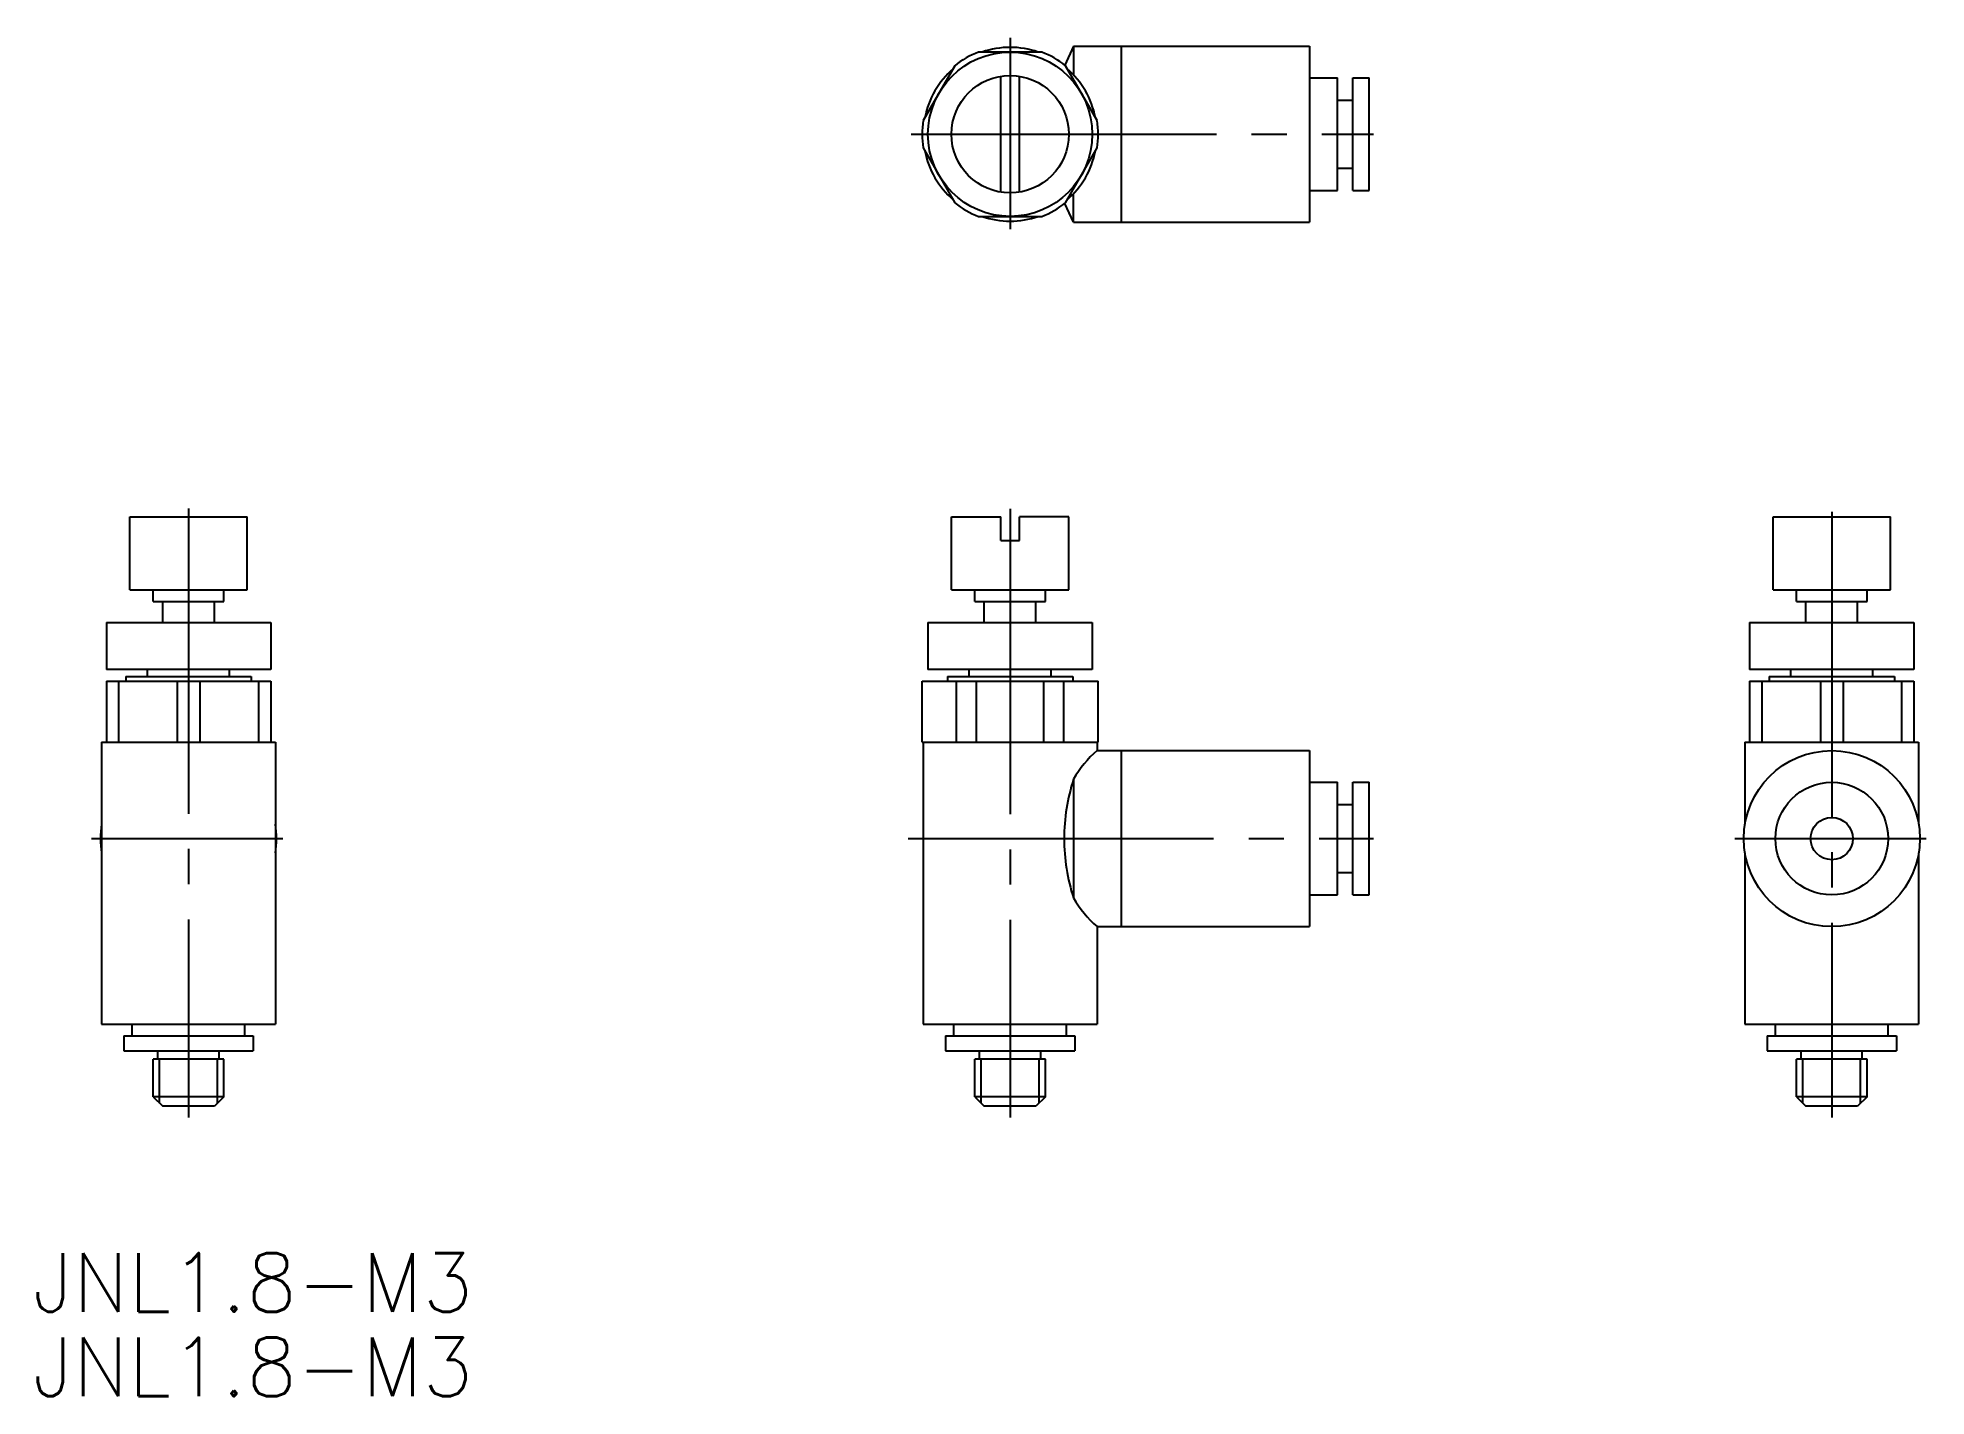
# Model space of a CAD drawing. Extents: x 71.6 to 152.1, y 148.9 to 206.7.
import ezdxf

# ---------------------------------------------------------------- set-up
doc = ezdxf.new("R2010")
doc.units = 0
doc.linetypes.add('CENTER', pattern=[17.5, 13, -1.5, 1.5, -1.5])
doc.layers.get('0').update_dxf_attribs({"linetype": 'CONTINUOUS'})
doc.layers.add('CENTER', color=1, linetype='CENTER')
doc.styles.get("Standard").update_dxf_attribs({"font": 'txt.shx', "bigfont": '@extfont2.shx'})

msp = doc.modelspace()

# ---------------------------------------------------------------- linework, layer by layer
at = {"color": 7, "linetype": 'CONTINUOUS'}
for p, q in [((114.38, 206.141), (111.688, 206.141)), ((115.734, 206.391), (115.358, 205.584)), ((115.734, 206.391), (125.784, 206.391)), ((115.734, 206.391), (115.734, 205.17)), ((117.784, 198.891), (117.784, 206.391)), ((125.784, 206.391), (125.784, 198.891)), ((110.676, 205.557), (109.33, 203.225)), ((116.738, 203.225), (115.392, 205.557)), ((112.634, 200.173), (112.634, 205.108)), ((113.434, 200.173), (113.434, 205.108)), ((125.784, 205.041), (126.984, 205.041)), ((126.984, 200.241), (126.984, 205.041)), ((127.634, 200.241), (127.634, 205.041)), ((127.634, 205.041), (128.334, 205.041)), ((128.334, 200.241), (128.334, 205.041)), ((126.984, 204.091), (127.634, 204.091)), ((109.33, 202.057), (110.676, 199.725)), ((115.392, 199.725), (116.738, 202.057)), ((126.984, 201.191), (127.634, 201.191)), ((115.734, 198.891), (115.358, 199.697)), ((115.734, 198.891), (115.734, 200.111)), ((125.784, 200.241), (126.984, 200.241)), ((127.634, 200.241), (128.334, 200.241)), ((111.688, 199.141), (114.38, 199.141)), ((115.734, 198.891), (125.784, 198.891)), ((75.534, 186.341), (80.534, 186.341)), ((75.534, 183.241), (75.534, 186.341)), ((80.534, 183.241), (80.534, 186.341)), ((110.534, 186.341), (112.634, 186.341)), ((110.534, 183.241), (110.534, 186.341)), ((112.634, 185.341), (112.634, 186.341)), ((115.534, 186.341), (113.434, 186.341)), ((113.434, 185.341), (113.434, 186.341)), ((115.534, 183.241), (115.534, 186.341)), ((145.534, 186.341), (150.534, 186.341)), ((145.534, 183.241), (145.534, 186.341)), ((150.534, 183.241), (150.534, 186.341)), ((112.634, 185.341), (113.434, 185.341)), ((75.534, 183.241), (80.534, 183.241)), ((76.534, 182.741), (76.534, 183.241)), ((76.534, 182.741), (79.534, 182.741)), ((76.934, 181.841), (76.934, 182.741)), ((79.134, 181.841), (79.134, 182.741)), ((79.534, 182.741), (79.534, 183.241)), ((110.534, 183.241), (115.534, 183.241)), ((111.534, 182.741), (111.534, 183.241)), ((111.534, 182.741), (114.534, 182.741)), ((111.934, 181.841), (111.934, 182.741)), ((114.134, 181.841), (114.134, 182.741)), ((114.534, 182.741), (114.534, 183.241)), ((145.534, 183.241), (150.534, 183.241)), ((146.534, 182.741), (146.534, 183.241)), ((146.534, 182.741), (149.534, 182.741)), ((146.934, 181.841), (146.934, 182.741)), ((149.134, 181.841), (149.134, 182.741)), ((149.534, 182.741), (149.534, 183.241)), ((74.534, 181.841), (81.534, 181.841)), ((74.534, 181.841), (74.534, 179.841)), ((81.534, 181.841), (81.534, 179.841)), ((109.534, 181.841), (116.534, 181.841)), ((109.534, 181.841), (109.534, 179.841)), ((116.534, 181.841), (116.534, 179.841)), ((144.534, 181.841), (151.534, 181.841)), ((144.534, 181.841), (144.534, 179.841)), ((151.534, 181.841), (151.534, 179.841)), ((81.534, 179.841), (74.534, 179.841)), ((75.368, 179.541), (80.699, 179.541)), ((75.368, 179.541), (75.368, 179.341)), ((76.284, 179.541), (76.284, 179.841)), ((79.784, 179.541), (79.784, 179.841)), ((80.699, 179.541), (80.699, 179.341)), ((116.534, 179.841), (109.534, 179.841)), ((110.368, 179.541), (115.699, 179.541)), ((110.368, 179.541), (110.368, 179.341)), ((111.284, 179.541), (111.284, 179.841)), ((114.784, 179.541), (114.784, 179.841)), ((115.699, 179.541), (115.699, 179.341)), ((151.534, 179.841), (144.534, 179.841)), ((145.368, 179.541), (150.699, 179.541)), ((145.368, 179.541), (145.368, 179.341)), ((146.284, 179.541), (146.284, 179.841)), ((149.784, 179.541), (149.784, 179.841)), ((150.699, 179.541), (150.699, 179.341)), ((74.534, 179.341), (81.534, 179.341)), ((74.534, 179.341), (74.534, 176.741)), ((75.058, 179.341), (75.058, 176.741)), ((77.546, 179.341), (77.546, 176.741)), ((78.522, 179.341), (78.522, 176.741)), ((81.01, 179.341), (81.01, 176.741)), ((81.534, 179.341), (81.534, 176.741)), ((109.284, 179.341), (116.784, 179.341)), ((109.284, 176.741), (109.284, 179.341)), ((110.752, 176.741), (110.752, 179.341)), ((111.598, 176.741), (111.598, 179.341)), ((114.47, 176.741), (114.47, 179.341)), ((115.316, 176.741), (115.316, 179.341)), ((116.784, 176.741), (116.784, 179.341)), ((144.534, 179.341), (151.534, 179.341)), ((144.534, 179.341), (144.534, 176.741)), ((145.058, 179.341), (145.058, 176.741)), ((147.546, 179.341), (147.546, 176.741)), ((148.522, 179.341), (148.522, 176.741)), ((151.01, 179.341), (151.01, 176.741)), ((151.534, 179.341), (151.534, 176.741)), ((74.334, 176.741), (81.734, 176.741)), ((74.334, 176.741), (74.334, 164.741)), ((81.734, 176.741), (81.734, 164.741)), ((109.284, 176.741), (116.784, 176.741)), ((109.334, 176.741), (109.334, 164.741)), ((116.734, 176.741), (116.734, 176.391)), ((116.734, 176.391), (125.784, 176.391)), ((117.784, 168.891), (117.784, 176.391)), ((125.784, 176.391), (125.784, 168.891)), ((144.334, 176.741), (144.334, 173.251)), ((144.334, 176.741), (151.734, 176.741)), ((151.734, 176.741), (151.734, 173.251)), ((115.734, 175.17), (115.734, 170.111)), ((125.784, 175.041), (126.984, 175.041)), ((126.984, 170.241), (126.984, 175.041)), ((127.634, 170.241), (127.634, 175.041)), ((127.634, 175.041), (128.334, 175.041)), ((128.334, 170.241), (128.334, 175.041)), ((126.984, 174.091), (127.634, 174.091)), ((144.334, 172.03), (144.334, 164.741)), ((151.734, 172.03), (151.734, 164.741)), ((126.984, 171.191), (127.634, 171.191)), ((125.784, 170.241), (126.984, 170.241)), ((127.634, 170.241), (128.334, 170.241)), ((116.734, 168.891), (125.784, 168.891)), ((116.734, 168.891), (116.734, 164.741)), ((74.334, 164.741), (81.734, 164.741)), ((75.284, 164.241), (80.784, 164.241)), ((75.284, 164.241), (75.284, 163.601)), ((75.634, 164.241), (75.634, 164.741)), ((80.434, 164.241), (80.434, 164.741)), ((80.784, 164.241), (80.784, 163.601)), ((109.334, 164.741), (116.734, 164.741)), ((110.284, 164.241), (115.784, 164.241)), ((110.284, 164.241), (110.284, 163.601)), ((110.634, 164.241), (110.634, 164.741)), ((115.434, 164.241), (115.434, 164.741)), ((115.784, 164.241), (115.784, 163.601)), ((144.334, 164.741), (151.734, 164.741)), ((145.284, 164.241), (150.784, 164.241)), ((145.284, 164.241), (145.284, 163.601)), ((145.634, 164.241), (145.634, 164.741)), ((150.434, 164.241), (150.434, 164.741)), ((150.784, 164.241), (150.784, 163.601)), ((75.284, 163.601), (80.784, 163.601)), ((76.734, 163.241), (76.734, 163.601)), ((79.334, 163.241), (79.334, 163.601)), ((110.284, 163.601), (115.784, 163.601)), ((111.734, 163.241), (111.734, 163.601)), ((114.334, 163.241), (114.334, 163.601)), ((145.284, 163.601), (150.784, 163.601)), ((146.734, 163.241), (146.734, 163.601)), ((149.334, 163.241), (149.334, 163.601)), ((79.534, 163.241), (76.534, 163.241)), ((76.534, 161.641), (76.534, 163.241)), ((79.534, 161.641), (79.534, 163.241)), ((114.534, 163.241), (111.534, 163.241)), ((111.534, 161.641), (111.534, 163.241)), ((114.534, 161.641), (114.534, 163.241)), ((149.534, 163.241), (146.534, 163.241)), ((146.534, 161.641), (146.534, 163.241)), ((149.534, 161.641), (149.534, 163.241)), ((79.534, 161.641), (76.534, 161.641)), ((76.534, 161.641), (76.934, 161.241)), ((79.134, 161.241), (76.934, 161.241)), ((79.534, 161.641), (79.134, 161.241)), ((114.534, 161.641), (111.534, 161.641)), ((111.534, 161.641), (111.934, 161.241)), ((114.134, 161.241), (111.934, 161.241)), ((114.534, 161.641), (114.134, 161.241)), ((149.534, 161.641), (146.534, 161.641)), ((146.534, 161.641), (146.934, 161.241)), ((149.134, 161.241), (146.934, 161.241)), ((149.534, 161.641), (149.134, 161.241))]:
    msp.add_line(p, q, dxfattribs=at)
at = {"color": 3, "linetype": 'CONTINUOUS'}
for p, q in [((76.804, 161.37), (76.804, 163.241)), ((79.263, 161.37), (79.263, 163.241)), ((111.804, 161.37), (111.804, 163.241)), ((114.263, 161.37), (114.263, 163.241)), ((146.804, 161.37), (146.804, 163.241)), ((149.263, 161.37), (149.263, 163.241))]:
    msp.add_line(p, q, dxfattribs=at)
at = {"color": 7, "linetype": 'CONTINUOUS'}
for centre, radius in [((113.034, 202.641), 3.5), ((113.034, 202.641), 2.5), ((148.034, 172.641), 3.75), ((148.034, 172.641), 2.4), ((148.034, 172.641), 0.9)]:
    msp.add_circle(centre, radius, dxfattribs=at)
for centre, radius, start, end in [((113.034, 202.641), 3.75, 111.03947, 128.96053), ((113.034, 202.641), 3.7, 71.07536, 108.92464), ((113.034, 202.641), 3.75, 51.03947, 68.96053), ((113.034, 202.641), 3.7, 131.07536, 168.92464), ((113.034, 202.641), 3.7, 11.07536, 48.92464), ((113.034, 202.641), 3.75, 171.03947, 188.96053), ((113.034, 202.641), 3.75, 351.03947, 8.96053), ((113.034, 202.641), 3.7, 191.07536, 228.92464), ((113.034, 202.641), 3.7, 311.07536, 348.92464), ((113.034, 202.641), 3.75, 231.03947, 248.96053), ((113.034, 202.641), 3.75, 291.03947, 308.96053), ((113.034, 202.641), 3.7, 251.07536, 288.92464), ((120.065, 172.641), 5.016, 131.61575, 149.7114), ((123.576, 172.641), 8.241, 162.12166, 180), ((78.034, 172.641), 3.75, 170.63321, 189.36679), ((78.034, 172.641), 3.75, 350.63321, 9.36679), ((123.576, 172.641), 8.241, 180, 197.87834), ((120.065, 172.641), 5.016, 210.2886, 228.38425)]:
    msp.add_arc(centre, radius, start, end, dxfattribs=at)
at = {"layer": 'CENTER', "color": 1, "linetype": 'CENTER'}
for p, q in [((113.034, 206.749), (113.034, 198.597)), ((108.818, 202.641), (128.51, 202.641)), ((78.034, 186.702), (78.034, 160.766)), ((113.034, 186.681), (113.034, 160.766)), ((148.034, 186.556), (148.034, 160.766)), ((73.9, 172.641), (82.057, 172.641)), ((108.696, 172.641), (128.51, 172.641)), ((143.9, 172.641), (152.057, 172.641))]:
    msp.add_line(p, q, dxfattribs=at)

# ---------------------------------------------------------------- texts
at = {"color": 7, "linetype": 'CONTINUOUS'}
for p in [(71.398, 152.487), (71.398, 148.891)]:
    msp.add_text('JNL1.8-M3', height=2.5, dxfattribs=at).set_placement(p)

doc.saveas('drawing.dxf')
